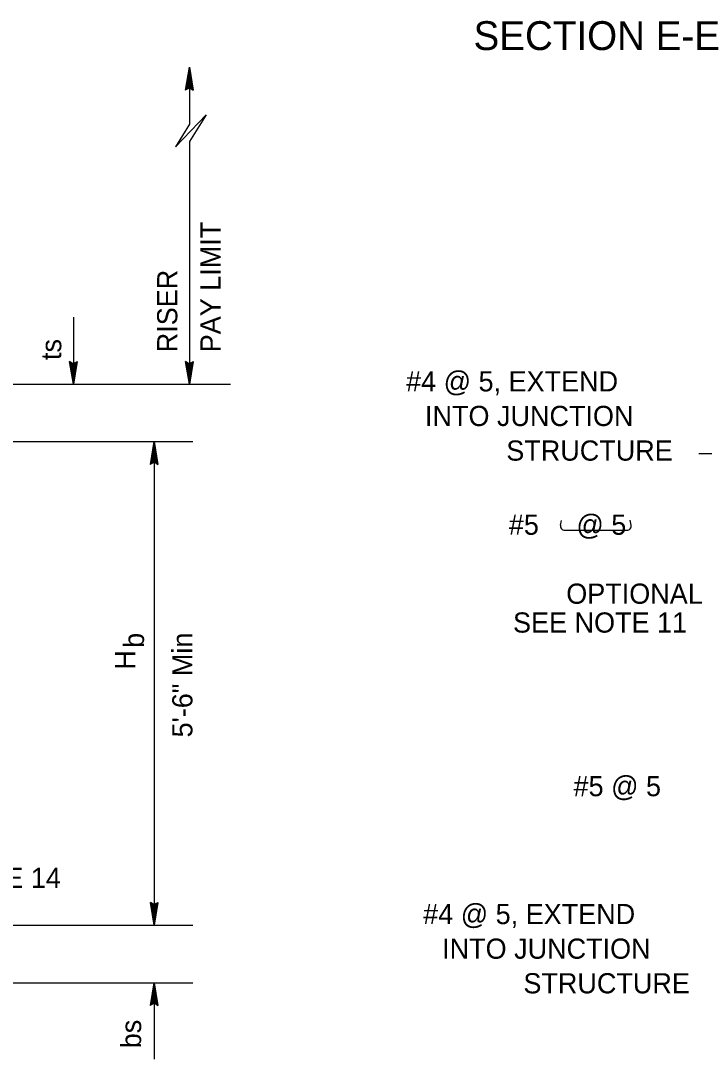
# Model space of a CAD drawing. Extents: x -894 to 866, y -476 to 714.
# Drawn here: x 142.8 to 379.7, y -24.9 to 335.1 of the extents above; entities that cross this region are included whole.
import ezdxf

# ---------------------------------------------------------------- set-up
doc = ezdxf.new("R2010")
doc.units = 0
for name, color, linetype in [('13 Ramp Align', 7, 'Continuous'), ('56 Stage 3 Anno', 7, 'Continuous'), ('57 Undefined', 7, 'Continuous')]:
    doc.layers.add(name, color=color, linetype=linetype)

msp = doc.modelspace()

# ---------------------------------------------------------------- linework, layer by layer
at = {"layer": '13 Ramp Align'}
for p, q in [((354.41, 160.34), (354.03, 162.02)), ((329.92, 160.34), (330.27, 161.89)), ((331.39, 158.51), (352.94, 158.51))]:
    msp.add_line(p, q, dxfattribs=at)
for centre, start, end in [((331.39, 160.01), 167.532, 270), ((352.94, 160.01), 270, 12.4807)]:
    msp.add_arc(centre, 1.5, start, end, dxfattribs=at)
at = {"layer": '56 Stage 3 Anno'}
for p, q in [((199.92, 311.13), (201.24, 319)), ((200.25, 311.33), (201.24, 319)), ((201.24, 319), (200.58, 311.53)), ((201.24, 319), (200.91, 311.73)), ((201.24, 319), (201.24, 299.25)), ((201.24, 311.94), (201.24, 319)), ((201.24, 319), (202.55, 311.13)), ((201.89, 311.53), (201.24, 319)), ((201.56, 311.73), (201.24, 319)), ((201.24, 319), (202.22, 311.33)), ((200.58, 311.53), (199.92, 311.13)), ((200.58, 311.53), (201.24, 311.94)), ((201.24, 311.94), (201.89, 311.53)), ((201.89, 311.53), (202.55, 311.13)), ((196.44, 291.41), (207.07, 302.53)), ((207.07, 302.53), (201.24, 293.32)), ((201.24, 299.25), (196.44, 291.41)), ((201.24, 293.32), (201.24, 209.12)), ((161.02, 232.4), (161.02, 209.12)), ((160.36, 216.59), (159.71, 216.99)), ((161.02, 209.12), (159.71, 216.99)), ((161.02, 209.12), (160.04, 216.79)), ((160.36, 216.59), (161.02, 209.12)), ((161.02, 216.18), (160.36, 216.59)), ((160.69, 216.38), (161.02, 209.12)), ((162.34, 216.99), (161.02, 209.12)), ((162.01, 216.79), (161.02, 209.12)), ((161.02, 209.12), (161.68, 216.59)), ((161.68, 216.59), (161.02, 216.18)), ((161.02, 209.12), (161.35, 216.38)), ((161.02, 216.18), (161.02, 209.12)), ((161.68, 216.59), (162.34, 216.99)), ((200.58, 216.59), (199.92, 216.99)), ((201.24, 209.12), (199.92, 216.99)), ((201.24, 209.12), (200.25, 216.79)), ((200.58, 216.59), (201.24, 209.12)), ((201.24, 216.18), (200.58, 216.59)), ((200.91, 216.39), (201.24, 209.12)), ((202.55, 216.99), (201.24, 209.12)), ((202.22, 216.79), (201.24, 209.12)), ((201.24, 209.12), (201.89, 216.59)), ((201.89, 216.59), (201.24, 216.18)), ((201.24, 209.12), (201.56, 216.39)), ((201.24, 216.18), (201.24, 209.12)), ((201.89, 216.59), (202.55, 216.99)), ((76.65, 209.12), (215.46, 209.12)), ((76.48, 189.24), (202.43, 189.24)), ((187.7, 181.37), (189.02, 189.24)), ((188.03, 181.57), (189.02, 189.24)), ((189.02, 189.24), (188.36, 181.77)), ((189.02, 189.24), (188.69, 181.97)), ((189.02, 189.24), (189.02, 21.66)), ((189.02, 182.18), (189.02, 189.24)), ((189.02, 189.24), (190.33, 181.37)), ((189.68, 181.77), (189.02, 189.24)), ((189.35, 181.97), (189.02, 189.24)), ((189.02, 189.24), (190, 181.57)), ((377.83, 185.14), (494.79, 185.14)), ((188.36, 181.77), (187.7, 181.37)), ((188.36, 181.77), (189.02, 182.18)), ((189.02, 182.18), (189.68, 181.77)), ((189.68, 181.77), (190.33, 181.37)), ((188.36, 29.11), (187.7, 29.52)), ((189.02, 21.64), (187.7, 29.52)), ((189.02, 21.64), (188.03, 29.32)), ((188.36, 29.11), (189.02, 21.64)), ((189.02, 28.71), (188.36, 29.11)), ((188.69, 28.91), (189.02, 21.64)), ((190.33, 29.52), (189.02, 21.64)), ((190, 29.32), (189.02, 21.64)), ((189.02, 21.64), (189.68, 29.11)), ((189.68, 29.11), (189.02, 28.71)), ((189.02, 21.64), (189.35, 28.91)), ((189.68, 29.11), (190.33, 29.52)), ((189.02, 28.71), (189.02, 21.64)), ((75.99, 21.66), (202.43, 21.66)), ((75.99, 1.69), (202.43, 1.69)), ((187.7, -6.19), (189.02, 1.69)), ((188.03, -5.98), (189.02, 1.69)), ((189.02, 1.69), (188.36, -5.78)), ((189.02, 1.69), (188.69, -5.58)), ((189.02, 1.69), (189.02, -24.85)), ((189.02, -5.38), (189.02, 1.69)), ((189.02, 1.69), (190.33, -6.19)), ((189.68, -5.78), (189.02, 1.69)), ((189.35, -5.58), (189.02, 1.69)), ((189.02, 1.69), (190, -5.98)), ((188.36, -5.78), (187.7, -6.19)), ((188.36, -5.78), (189.02, -5.38)), ((189.02, -5.38), (189.68, -5.78)), ((189.68, -5.78), (190.33, -6.19))]:
    msp.add_line(p, q, dxfattribs=at)

# ---------------------------------------------------------------- texts
at = {"layer": '57 Undefined'}
for s, height, p in [('SECTION E-E', 10, (299.75, 324.99)), ('#4 @ 5, EXTEND', 7, (276.37, 206.65)), ('INTO JUNCTION', 7, (282.92, 194.65)), ('STRUCTURE', 7, (311.1, 182.65)), ('#5     @ 5', 7, (311.99, 156.95)), ('OPTIONAL', 7, (331.9, 133.04)), ('SEE NOTE 11', 7, (313.44, 123.04)), ('#5 @ 5', 7, (334.43, 66.32)), ('SEE NOTE 14', 7, (96.31, 34.5)), ('#4 @ 5, EXTEND', 7, (282.3, 21.98)), ('INTO JUNCTION', 7, (288.86, 9.98)), ('STRUCTURE', 7, (317.04, -2.02))]:
    msp.add_text(s, height=height, dxfattribs=at).set_placement(p)
for s, p in [('PAY LIMIT', (212.05, 220.22)), ('RISER', (197.05, 220.22)), ('ts', (156.8, 217.54)), ('b', (185.51, 117.75)), ('5\'-6" Min', (202.28, 86.71)), ('H', (182.48, 110.18)), ('bs', (184.5, -21.05))]:
    msp.add_text(s, height=7, rotation=90, dxfattribs=at).set_placement(p)

doc.saveas('drawing.dxf')
